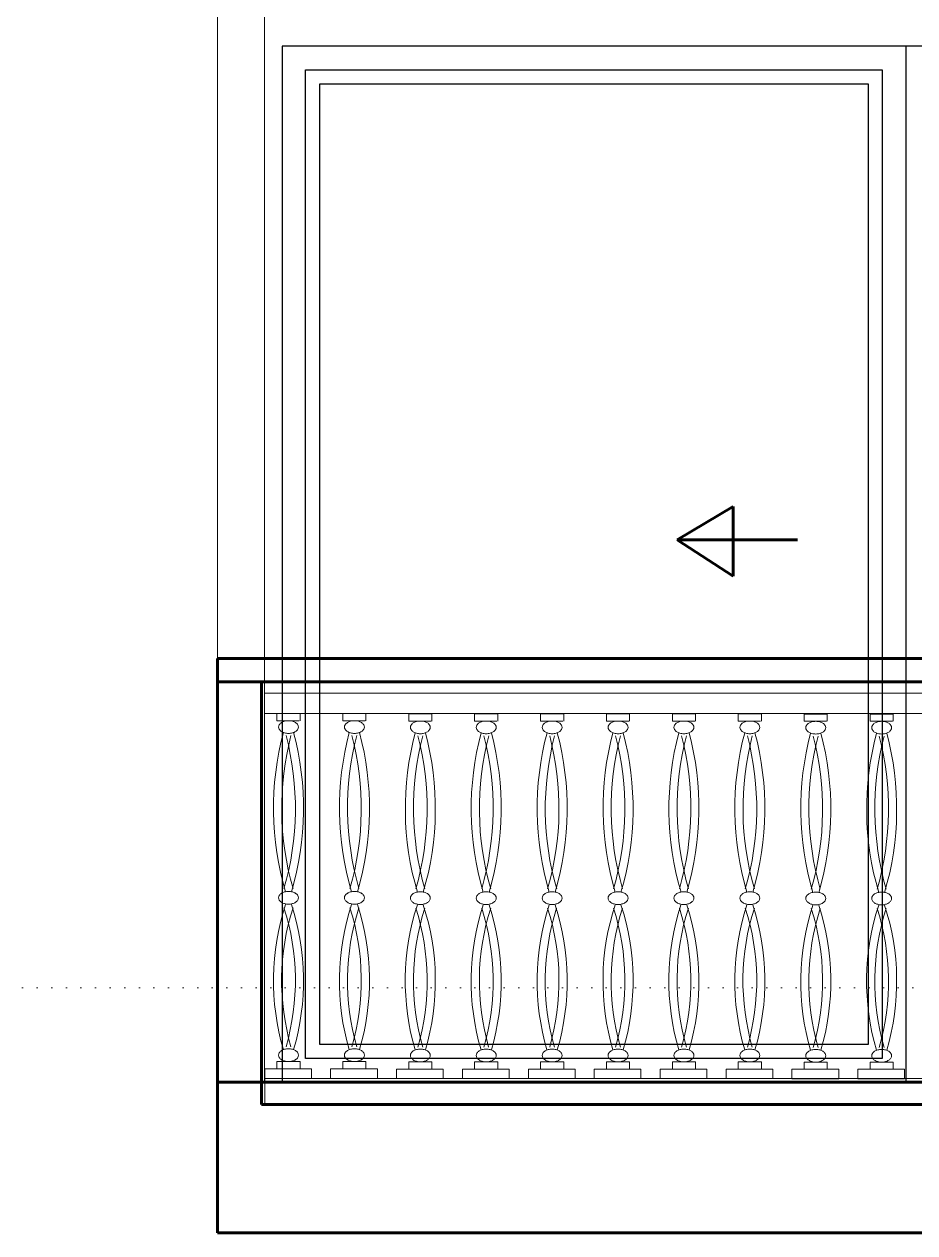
# Model space of a CAD drawing. Extents: x 775040 to 808375, y 4159409 to 4163651.
# Drawn here: x 796382.7 to 796571.9, y 4162326.6 to 4162583.3 of the extents above; entities that cross this region are included whole.
import ezdxf

# ---------------------------------------------------------------- set-up
doc = ezdxf.new("R2010")
doc.units = 0
doc.header["$MEASUREMENT"] = 0
doc.linetypes.add('ACAD_ISO07W100', pattern=[3, 0, -3])
doc.linetypes.add('DUZ', pattern=[500, 500])
doc.layers.get('0').update_dxf_attribs({"linetype": 'DUZ'})
for name, color, linetype, lineweight in [('KAPI', 1, 'Continuous', 15), ('Z_g2', 2, 'Continuous', 9), ('Z_g6', 6, 'Continuous', 20), ('Z_g8', 192, 'Continuous', 30), ('Z_izdot', 42, 'ACAD_ISO07W100', 9)]:
    doc.layers.add(name, color=color, linetype=linetype, lineweight=lineweight)
doc.layers.add('pencere', color=3, linetype='Continuous')

msp = doc.modelspace()

# ---------------------------------------------------------------- linework, layer by layer
at = {"color": 0, "linetype": 'Continuous', "lineweight": 60}
for p, q in [((796433.1, 4162353.81), (796433.1, 4162443.81)), ((796433.1, 4162353.81), (796433.1, 4162443.81)), ((796733.1, 4162353.81), (796433.1, 4162353.81)), ((796433.1, 4162353.81), (796733.1, 4162353.81)), ((796433.1, 4162353.81), (796733.1, 4162353.81))]:
    msp.add_line(p, q, dxfattribs=at)
at = {"layer": 'KAPI', "linetype": 'Continuous', "lineweight": 60}
for p, q in [((796521.45, 4162473.72), (796533.33, 4162480.83)), ((796533.33, 4162480.83), (796533.33, 4162466.01)), ((796546.99, 4162473.72), (796521.45, 4162473.72)), ((796521.45, 4162473.72), (796534.22, 4162473.72)), ((796533.33, 4162466.01), (796521.45, 4162473.72))]:
    msp.add_line(p, q, dxfattribs=at)
at = {"layer": 'pencere'}
msp.add_line((796570.01, 4162578.58), (796570.01, 4162358.58), dxfattribs=at)
msp.add_lwpolyline([(796445.51, 4162570.58), (796562.01, 4162570.58), (796562.01, 4162366.58), (796445.51, 4162366.58)], close=True, dxfattribs=at)
at = {"layer": 'Z_g2'}
for p, q in [((796433.76, 4162443.58), (796733.1, 4162443.58)), ((796433.76, 4162436.86), (796433.76, 4162443.58)), ((796433.76, 4162441.21), (796433.76, 4162436.86)), ((796733.1, 4162441.21), (796433.76, 4162441.21)), ((796433.76, 4162436.86), (796733.1, 4162436.86)), ((796436.41, 4162436.86), (796436.41, 4162435.34)), ((796436.41, 4162436.86), (796441.32, 4162436.86)), ((796436.41, 4162435.34), (796441.15, 4162435.34)), ((796441.32, 4162435.34), (796441.32, 4162436.86)), ((796450.41, 4162436.86), (796450.41, 4162435.34)), ((796450.41, 4162436.86), (796455.32, 4162436.86)), ((796450.41, 4162435.34), (796455.15, 4162435.34)), ((796455.32, 4162435.34), (796455.32, 4162436.86)), ((796464.41, 4162436.8), (796469.32, 4162436.8)), ((796464.41, 4162436.8), (796464.41, 4162435.27)), ((796464.41, 4162435.27), (796469.15, 4162435.27)), ((796469.32, 4162435.27), (796469.32, 4162436.8)), ((796478.41, 4162436.8), (796478.41, 4162435.27)), ((796478.41, 4162436.8), (796483.32, 4162436.8)), ((796478.41, 4162435.27), (796483.15, 4162435.27)), ((796483.32, 4162435.27), (796483.32, 4162436.8)), ((796492.41, 4162436.8), (796492.41, 4162435.27)), ((796492.41, 4162436.8), (796497.32, 4162436.8)), ((796492.41, 4162435.27), (796497.15, 4162435.27)), ((796497.32, 4162435.27), (796497.32, 4162436.8)), ((796506.41, 4162436.8), (796511.32, 4162436.8)), ((796506.41, 4162436.8), (796506.41, 4162435.27)), ((796506.41, 4162435.27), (796511.15, 4162435.27)), ((796511.32, 4162435.27), (796511.32, 4162436.8)), ((796520.41, 4162436.8), (796520.41, 4162435.27)), ((796520.41, 4162436.8), (796525.32, 4162436.8)), ((796520.41, 4162435.27), (796525.15, 4162435.27)), ((796525.32, 4162435.27), (796525.32, 4162436.8)), ((796534.41, 4162436.8), (796534.41, 4162435.27)), ((796534.41, 4162436.8), (796539.32, 4162436.8)), ((796534.41, 4162435.27), (796539.15, 4162435.27)), ((796539.32, 4162435.27), (796539.32, 4162436.8)), ((796548.41, 4162436.73), (796553.32, 4162436.73)), ((796548.41, 4162436.73), (796548.41, 4162435.21)), ((796548.41, 4162435.21), (796553.15, 4162435.21)), ((796553.32, 4162435.21), (796553.32, 4162436.73)), ((796562.41, 4162436.73), (796562.41, 4162435.21)), ((796562.41, 4162436.73), (796567.32, 4162436.73)), ((796562.41, 4162435.21), (796567.15, 4162435.21)), ((796567.32, 4162435.21), (796567.32, 4162436.73)), ((796436.41, 4162362.96), (796441.32, 4162362.96)), ((796436.41, 4162361.44), (796436.41, 4162362.96)), ((796441.32, 4162362.96), (796441.32, 4162361.44)), ((796450.41, 4162362.96), (796455.32, 4162362.96)), ((796450.41, 4162361.44), (796450.41, 4162362.96)), ((796455.32, 4162362.96), (796455.32, 4162361.44)), ((796464.41, 4162361.37), (796464.41, 4162362.9)), ((796464.41, 4162362.9), (796469.32, 4162362.9)), ((796469.32, 4162362.9), (796469.32, 4162361.37)), ((796478.41, 4162362.9), (796483.32, 4162362.9)), ((796478.41, 4162361.37), (796478.41, 4162362.9)), ((796483.32, 4162362.9), (796483.32, 4162361.37)), ((796492.41, 4162362.9), (796497.32, 4162362.9)), ((796492.41, 4162361.37), (796492.41, 4162362.9)), ((796497.32, 4162362.9), (796497.32, 4162361.37)), ((796506.41, 4162361.37), (796506.41, 4162362.9)), ((796506.41, 4162362.9), (796511.32, 4162362.9)), ((796511.32, 4162362.9), (796511.32, 4162361.37)), ((796520.41, 4162362.9), (796525.32, 4162362.9)), ((796520.41, 4162361.37), (796520.41, 4162362.9)), ((796525.32, 4162362.9), (796525.32, 4162361.37)), ((796534.41, 4162362.9), (796539.32, 4162362.9)), ((796534.41, 4162361.37), (796534.41, 4162362.9)), ((796539.32, 4162362.9), (796539.32, 4162361.37)), ((796548.41, 4162361.31), (796548.41, 4162362.83)), ((796548.41, 4162362.83), (796553.32, 4162362.83)), ((796553.32, 4162362.83), (796553.32, 4162361.31)), ((796562.41, 4162362.83), (796567.32, 4162362.83)), ((796562.41, 4162361.31), (796562.41, 4162362.83)), ((796567.32, 4162362.83), (796567.32, 4162361.31)), ((796433.82, 4162359.38), (796433.82, 4162361.44)), ((796433.82, 4162361.44), (796443.74, 4162361.44)), ((796443.74, 4162361.44), (796443.74, 4162359.38)), ((796447.82, 4162359.38), (796447.82, 4162361.44)), ((796447.82, 4162361.44), (796457.74, 4162361.44)), ((796457.74, 4162361.44), (796457.74, 4162359.38)), ((796461.82, 4162361.37), (796471.74, 4162361.37)), ((796461.82, 4162359.32), (796461.82, 4162361.37)), ((796471.74, 4162361.37), (796471.74, 4162359.32)), ((796475.82, 4162359.32), (796475.82, 4162361.37)), ((796475.82, 4162361.37), (796485.74, 4162361.37)), ((796485.74, 4162361.37), (796485.74, 4162359.32)), ((796489.82, 4162359.32), (796489.82, 4162361.37)), ((796489.82, 4162361.37), (796499.74, 4162361.37)), ((796499.74, 4162361.37), (796499.74, 4162359.32)), ((796503.82, 4162361.37), (796513.74, 4162361.37)), ((796503.82, 4162359.32), (796503.82, 4162361.37)), ((796513.74, 4162361.37), (796513.74, 4162359.32)), ((796517.82, 4162359.32), (796517.82, 4162361.37)), ((796517.82, 4162361.37), (796527.74, 4162361.37)), ((796527.74, 4162361.37), (796527.74, 4162359.32)), ((796531.82, 4162359.32), (796531.82, 4162361.37)), ((796531.82, 4162361.37), (796541.74, 4162361.37)), ((796541.74, 4162361.37), (796541.74, 4162359.32)), ((796545.82, 4162361.31), (796555.74, 4162361.31)), ((796545.82, 4162359.25), (796545.82, 4162361.31)), ((796555.74, 4162361.31), (796555.74, 4162359.25)), ((796559.82, 4162359.25), (796559.82, 4162361.31)), ((796559.82, 4162361.31), (796569.74, 4162361.31)), ((796569.74, 4162361.31), (796569.74, 4162359.25)), ((796433.82, 4162359.38), (796443.74, 4162359.38)), ((796433.82, 4162359.38), (796433.82, 4162353.85)), ((796433.82, 4162359.34), (796733.1, 4162359.34)), ((796447.82, 4162359.38), (796457.74, 4162359.38)), ((796461.82, 4162359.32), (796471.74, 4162359.32)), ((796475.82, 4162359.32), (796485.74, 4162359.32)), ((796489.82, 4162359.32), (796499.74, 4162359.32)), ((796503.82, 4162359.32), (796513.74, 4162359.32)), ((796517.82, 4162359.32), (796527.74, 4162359.32)), ((796531.82, 4162359.32), (796541.74, 4162359.32)), ((796545.82, 4162359.25), (796555.74, 4162359.25)), ((796559.82, 4162359.25), (796569.74, 4162359.25)), ((796733.1, 4162353.81), (796433.82, 4162353.81))]:
    msp.add_line(p, q, dxfattribs=at)
for centre, radius, start, end in [((796437.64, 4162433.99), 0.888, 147.0853, 180), ((796438.23, 4162433.61), 1.59, 122.6158, 147.0853), ((796438.61, 4162433.01), 2.3, 104.8455, 122.6158), ((796438.87, 4162432.05), 3.29, 90, 104.8455), ((796438.87, 4162432.05), 3.29, 75.1545, 90), ((796439.12, 4162433.01), 2.3, 57.3842, 75.1545), ((796439.51, 4162433.61), 1.59, 32.9147, 57.3842), ((796440.1, 4162433.99), 0.888, 0, 32.9147), ((796451.64, 4162433.99), 0.888, 147.0853, 180), ((796452.23, 4162433.61), 1.59, 122.6158, 147.0853), ((796452.61, 4162433.01), 2.3, 104.8455, 122.6158), ((796452.87, 4162432.05), 3.29, 90, 104.8455), ((796452.87, 4162432.05), 3.29, 75.1545, 90), ((796453.12, 4162433.01), 2.3, 57.3842, 75.1545), ((796453.51, 4162433.61), 1.59, 32.9147, 57.3842), ((796454.1, 4162433.99), 0.888, 0, 32.9147), ((796465.64, 4162433.92), 0.888, 147.0853, 180), ((796466.23, 4162433.54), 1.59, 122.6158, 147.0853), ((796466.61, 4162432.94), 2.3, 104.8455, 122.6158), ((796466.87, 4162431.98), 3.29, 90, 104.8455), ((796466.87, 4162431.98), 3.29, 75.1545, 90), ((796467.12, 4162432.94), 2.3, 57.3842, 75.1545), ((796467.51, 4162433.54), 1.59, 32.9147, 57.3842), ((796468.1, 4162433.92), 0.888, 0, 32.9147), ((796479.64, 4162433.92), 0.888, 147.0853, 180), ((796480.23, 4162433.54), 1.59, 122.6158, 147.0853), ((796480.61, 4162432.94), 2.3, 104.8455, 122.6158), ((796480.87, 4162431.98), 3.29, 90, 104.8455), ((796480.87, 4162431.98), 3.29, 75.1545, 90), ((796481.12, 4162432.94), 2.3, 57.3842, 75.1545), ((796481.51, 4162433.54), 1.59, 32.9147, 57.3842), ((796482.1, 4162433.92), 0.888, 0, 32.9147), ((796493.64, 4162433.92), 0.888, 147.0853, 180), ((796494.23, 4162433.54), 1.59, 122.6158, 147.0853), ((796494.61, 4162432.94), 2.3, 104.8455, 122.6158), ((796494.87, 4162431.98), 3.29, 90, 104.8455), ((796494.87, 4162431.98), 3.29, 75.1545, 90), ((796495.12, 4162432.94), 2.3, 57.3842, 75.1545), ((796495.51, 4162433.54), 1.59, 32.9147, 57.3842), ((796496.1, 4162433.92), 0.888, 0, 32.9147), ((796507.64, 4162433.92), 0.888, 147.0853, 180), ((796508.23, 4162433.54), 1.59, 122.6158, 147.0853), ((796508.61, 4162432.94), 2.3, 104.8455, 122.6158), ((796508.87, 4162431.98), 3.29, 90, 104.8455), ((796508.87, 4162431.98), 3.29, 75.1545, 90), ((796509.12, 4162432.94), 2.3, 57.3842, 75.1545), ((796509.51, 4162433.54), 1.59, 32.9147, 57.3842), ((796510.1, 4162433.92), 0.888, 0, 32.9147), ((796521.64, 4162433.92), 0.888, 147.0853, 180), ((796522.23, 4162433.54), 1.59, 122.6158, 147.0853), ((796522.61, 4162432.94), 2.3, 104.8455, 122.6158), ((796522.87, 4162431.98), 3.29, 90, 104.8455), ((796522.87, 4162431.98), 3.29, 75.1545, 90), ((796523.12, 4162432.94), 2.3, 57.3842, 75.1545), ((796523.51, 4162433.54), 1.59, 32.9147, 57.3842), ((796524.1, 4162433.92), 0.888, 0, 32.9147), ((796535.64, 4162433.92), 0.888, 147.0853, 180), ((796536.23, 4162433.54), 1.59, 122.6158, 147.0853), ((796536.61, 4162432.94), 2.3, 104.8455, 122.6158), ((796536.87, 4162431.98), 3.29, 90, 104.8455), ((796536.87, 4162431.98), 3.29, 75.1545, 90), ((796537.12, 4162432.94), 2.3, 57.3842, 75.1545), ((796537.51, 4162433.54), 1.59, 32.9147, 57.3842), ((796538.1, 4162433.92), 0.888, 0, 32.9147), ((796550.23, 4162433.48), 1.59, 122.6158, 147.0853), ((796550.61, 4162432.87), 2.3, 104.8455, 122.6158), ((796550.87, 4162431.92), 3.29, 90, 104.8455), ((796550.87, 4162431.92), 3.29, 75.1545, 90), ((796551.12, 4162432.87), 2.3, 57.3842, 75.1545), ((796551.51, 4162433.48), 1.59, 32.9147, 57.3842), ((796564.23, 4162433.48), 1.59, 122.6158, 147.0853), ((796564.61, 4162432.87), 2.3, 104.8455, 122.6158), ((796564.87, 4162431.92), 3.29, 90, 104.8455), ((796564.87, 4162431.92), 3.29, 75.1545, 90), ((796565.12, 4162432.87), 2.3, 57.3842, 75.1545), ((796565.51, 4162433.48), 1.59, 32.9147, 57.3842), ((796498.26, 4162416.75), 62.58, 165.1181, 196.4631), ((796437.64, 4162433.99), 0.888, 180, 212.9147), ((796438.23, 4162434.37), 1.59, 212.9147, 237.3842), ((796438.61, 4162434.97), 2.3, 237.3842, 255.1545), ((796498.57, 4162416.75), 61.16, 165.365, 196.1896), ((796379.17, 4162416.75), 61.16, 343.8104, 14.635), ((796438.87, 4162435.93), 3.29, 255.1545, 270), ((796438.87, 4162435.93), 3.29, 270, 284.8455), ((796379.48, 4162416.75), 62.58, 343.5369, 14.8819), ((796439.12, 4162434.97), 2.3, 284.8455, 302.6158), ((796439.51, 4162434.37), 1.59, 302.6158, 327.0853), ((796440.1, 4162433.99), 0.888, 327.0853, 0), ((796512.26, 4162416.75), 62.58, 165.1181, 196.4631), ((796451.64, 4162433.99), 0.888, 180, 212.9147), ((796452.23, 4162434.37), 1.59, 212.9147, 237.3842), ((796452.61, 4162434.97), 2.3, 237.3842, 255.1545), ((796512.57, 4162416.75), 61.16, 165.365, 196.1896), ((796393.17, 4162416.75), 61.16, 343.8104, 14.635), ((796452.87, 4162435.93), 3.29, 255.1545, 270), ((796452.87, 4162435.93), 3.29, 270, 284.8455), ((796393.48, 4162416.75), 62.58, 343.5369, 14.8819), ((796453.12, 4162434.97), 2.3, 284.8455, 302.6158), ((796453.51, 4162434.37), 1.59, 302.6158, 327.0853), ((796454.1, 4162433.99), 0.888, 327.0853, 0), ((796526.26, 4162416.69), 62.58, 165.1181, 196.4631), ((796465.64, 4162433.92), 0.888, 180, 212.9147), ((796466.23, 4162434.3), 1.59, 212.9147, 237.3842), ((796466.61, 4162434.91), 2.3, 237.3842, 255.1545), ((796526.57, 4162416.69), 61.16, 165.365, 196.1896), ((796407.17, 4162416.69), 61.16, 343.8104, 14.635), ((796466.87, 4162435.86), 3.29, 255.1545, 270), ((796466.87, 4162435.86), 3.29, 270, 284.8455), ((796407.48, 4162416.69), 62.58, 343.5369, 14.8819), ((796467.12, 4162434.91), 2.3, 284.8455, 302.6158), ((796467.51, 4162434.3), 1.59, 302.6158, 327.0853), ((796468.1, 4162433.92), 0.888, 327.0853, 0), ((796540.26, 4162416.69), 62.58, 165.1181, 196.4631), ((796479.64, 4162433.92), 0.888, 180, 212.9147), ((796480.23, 4162434.3), 1.59, 212.9147, 237.3842), ((796480.61, 4162434.91), 2.3, 237.3842, 255.1545), ((796540.57, 4162416.69), 61.16, 165.365, 196.1896), ((796421.17, 4162416.69), 61.16, 343.8104, 14.635), ((796480.87, 4162435.86), 3.29, 255.1545, 270), ((796480.87, 4162435.86), 3.29, 270, 284.8455), ((796421.48, 4162416.69), 62.58, 343.5369, 14.8819), ((796481.12, 4162434.91), 2.3, 284.8455, 302.6158), ((796481.51, 4162434.3), 1.59, 302.6158, 327.0853), ((796482.1, 4162433.92), 0.888, 327.0853, 0), ((796554.26, 4162416.69), 62.58, 165.1181, 196.4631), ((796493.64, 4162433.92), 0.888, 180, 212.9147), ((796494.23, 4162434.3), 1.59, 212.9147, 237.3842), ((796494.61, 4162434.91), 2.3, 237.3842, 255.1545), ((796554.57, 4162416.69), 61.16, 165.365, 196.1896), ((796435.17, 4162416.69), 61.16, 343.8104, 14.635), ((796494.87, 4162435.86), 3.29, 255.1545, 270), ((796494.87, 4162435.86), 3.29, 270, 284.8455), ((796435.48, 4162416.69), 62.58, 343.5369, 14.8819), ((796495.12, 4162434.91), 2.3, 284.8455, 302.6158), ((796495.51, 4162434.3), 1.59, 302.6158, 327.0853), ((796496.1, 4162433.92), 0.888, 327.0853, 0), ((796568.26, 4162416.69), 62.58, 165.1181, 196.4631), ((796507.64, 4162433.92), 0.888, 180, 212.9147), ((796508.23, 4162434.3), 1.59, 212.9147, 237.3842), ((796508.61, 4162434.91), 2.3, 237.3842, 255.1545), ((796568.57, 4162416.69), 61.16, 165.365, 196.1896), ((796449.17, 4162416.69), 61.16, 343.8104, 14.635), ((796508.87, 4162435.86), 3.29, 255.1545, 270), ((796508.87, 4162435.86), 3.29, 270, 284.8455), ((796449.48, 4162416.69), 62.58, 343.5369, 14.8819), ((796509.12, 4162434.91), 2.3, 284.8455, 302.6158), ((796509.51, 4162434.3), 1.59, 302.6158, 327.0853), ((796510.1, 4162433.92), 0.888, 327.0853, 0), ((796582.26, 4162416.69), 62.58, 165.1181, 196.4631), ((796521.64, 4162433.92), 0.888, 180, 212.9147), ((796522.23, 4162434.3), 1.59, 212.9147, 237.3842), ((796522.61, 4162434.91), 2.3, 237.3842, 255.1545), ((796582.57, 4162416.69), 61.16, 165.365, 196.1896), ((796463.17, 4162416.69), 61.16, 343.8104, 14.635), ((796522.87, 4162435.86), 3.29, 255.1545, 270), ((796522.87, 4162435.86), 3.29, 270, 284.8455), ((796463.48, 4162416.69), 62.58, 343.5369, 14.8819), ((796523.12, 4162434.91), 2.3, 284.8455, 302.6158), ((796523.51, 4162434.3), 1.59, 302.6158, 327.0853), ((796524.1, 4162433.92), 0.888, 327.0853, 0), ((796596.26, 4162416.69), 62.58, 165.1181, 196.4631), ((796535.64, 4162433.92), 0.888, 180, 212.9147), ((796536.23, 4162434.3), 1.59, 212.9147, 237.3842), ((796536.61, 4162434.91), 2.3, 237.3842, 255.1545), ((796596.57, 4162416.69), 61.16, 165.365, 196.1896), ((796477.17, 4162416.69), 61.16, 343.8104, 14.635), ((796536.87, 4162435.86), 3.29, 255.1545, 270), ((796536.87, 4162435.86), 3.29, 270, 284.8455), ((796477.48, 4162416.69), 62.58, 343.5369, 14.8819), ((796537.12, 4162434.91), 2.3, 284.8455, 302.6158), ((796537.51, 4162434.3), 1.59, 302.6158, 327.0853), ((796538.1, 4162433.92), 0.888, 327.0853, 0), ((796610.26, 4162416.62), 62.58, 165.1181, 196.4631), ((796549.64, 4162433.86), 0.888, 147.0853, 180), ((796549.64, 4162433.86), 0.888, 180, 212.9147), ((796550.23, 4162434.24), 1.59, 212.9147, 237.3842), ((796550.61, 4162434.84), 2.3, 237.3842, 255.1545), ((796610.57, 4162416.62), 61.16, 165.365, 196.1896), ((796491.17, 4162416.62), 61.16, 343.8104, 14.635), ((796550.87, 4162435.8), 3.29, 255.1545, 270), ((796550.87, 4162435.8), 3.29, 270, 284.8455), ((796491.48, 4162416.62), 62.58, 343.5369, 14.8819), ((796551.12, 4162434.84), 2.3, 284.8455, 302.6158), ((796551.51, 4162434.24), 1.59, 302.6158, 327.0853), ((796552.1, 4162433.86), 0.888, 0, 32.9147), ((796552.1, 4162433.86), 0.888, 327.0853, 0), ((796624.26, 4162416.62), 62.58, 165.1181, 196.4631), ((796563.64, 4162433.86), 0.888, 147.0853, 180), ((796563.64, 4162433.86), 0.888, 180, 212.9147), ((796564.23, 4162434.24), 1.59, 212.9147, 237.3842), ((796564.61, 4162434.84), 2.3, 237.3842, 255.1545), ((796624.57, 4162416.62), 61.16, 165.365, 196.1896), ((796505.17, 4162416.62), 61.16, 343.8104, 14.635), ((796564.87, 4162435.8), 3.29, 255.1545, 270), ((796564.87, 4162435.8), 3.29, 270, 284.8455), ((796505.48, 4162416.62), 62.58, 343.5369, 14.8819), ((796565.12, 4162434.84), 2.3, 284.8455, 302.6158), ((796565.51, 4162434.24), 1.59, 302.6158, 327.0853), ((796566.1, 4162433.86), 0.888, 0, 32.9147), ((796566.1, 4162433.86), 0.888, 327.0853, 0), ((796438.23, 4162397.35), 1.59, 122.6158, 147.0853), ((796438.61, 4162396.74), 2.3, 104.8455, 122.6158), ((796438.87, 4162395.79), 3.29, 90, 104.8455), ((796438.87, 4162395.79), 3.29, 75.1545, 90), ((796439.12, 4162396.74), 2.3, 57.3842, 75.1545), ((796439.51, 4162397.35), 1.59, 32.9147, 57.3842), ((796452.23, 4162397.35), 1.59, 122.6158, 147.0853), ((796452.61, 4162396.74), 2.3, 104.8455, 122.6158), ((796452.87, 4162395.79), 3.29, 90, 104.8455), ((796452.87, 4162395.79), 3.29, 75.1545, 90), ((796453.12, 4162396.74), 2.3, 57.3842, 75.1545), ((796453.51, 4162397.35), 1.59, 32.9147, 57.3842), ((796466.23, 4162397.28), 1.59, 122.6158, 147.0853), ((796466.61, 4162396.68), 2.3, 104.8455, 122.6158), ((796466.87, 4162395.72), 3.29, 90, 104.8455), ((796466.87, 4162395.72), 3.29, 75.1545, 90), ((796467.12, 4162396.68), 2.3, 57.3842, 75.1545), ((796467.51, 4162397.28), 1.59, 32.9147, 57.3842), ((796480.23, 4162397.28), 1.59, 122.6158, 147.0853), ((796480.61, 4162396.68), 2.3, 104.8455, 122.6158), ((796480.87, 4162395.72), 3.29, 90, 104.8455), ((796480.87, 4162395.72), 3.29, 75.1545, 90), ((796481.12, 4162396.68), 2.3, 57.3842, 75.1545), ((796481.51, 4162397.28), 1.59, 32.9147, 57.3842), ((796494.23, 4162397.28), 1.59, 122.6158, 147.0853), ((796494.61, 4162396.68), 2.3, 104.8455, 122.6158), ((796494.87, 4162395.72), 3.29, 90, 104.8455), ((796494.87, 4162395.72), 3.29, 75.1545, 90), ((796495.12, 4162396.68), 2.3, 57.3842, 75.1545), ((796495.51, 4162397.28), 1.59, 32.9147, 57.3842), ((796508.23, 4162397.28), 1.59, 122.6158, 147.0853), ((796508.61, 4162396.68), 2.3, 104.8455, 122.6158), ((796508.87, 4162395.72), 3.29, 90, 104.8455), ((796508.87, 4162395.72), 3.29, 75.1545, 90), ((796509.12, 4162396.68), 2.3, 57.3842, 75.1545), ((796509.51, 4162397.28), 1.59, 32.9147, 57.3842), ((796522.23, 4162397.28), 1.59, 122.6158, 147.0853), ((796522.61, 4162396.68), 2.3, 104.8455, 122.6158), ((796522.87, 4162395.72), 3.29, 90, 104.8455), ((796522.87, 4162395.72), 3.29, 75.1545, 90), ((796523.12, 4162396.68), 2.3, 57.3842, 75.1545), ((796523.51, 4162397.28), 1.59, 32.9147, 57.3842), ((796536.23, 4162397.28), 1.59, 122.6158, 147.0853), ((796536.61, 4162396.68), 2.3, 104.8455, 122.6158), ((796536.87, 4162395.72), 3.29, 90, 104.8455), ((796536.87, 4162395.72), 3.29, 75.1545, 90), ((796537.12, 4162396.68), 2.3, 57.3842, 75.1545), ((796537.51, 4162397.28), 1.59, 32.9147, 57.3842), ((796550.23, 4162397.21), 1.59, 122.6158, 147.0853), ((796550.61, 4162396.61), 2.3, 104.8455, 122.6158), ((796550.87, 4162395.65), 3.29, 90, 104.8455), ((796550.87, 4162395.65), 3.29, 75.1545, 90), ((796551.12, 4162396.61), 2.3, 57.3842, 75.1545), ((796551.51, 4162397.21), 1.59, 32.9147, 57.3842), ((796564.23, 4162397.21), 1.59, 122.6158, 147.0853), ((796564.61, 4162396.61), 2.3, 104.8455, 122.6158), ((796564.87, 4162395.65), 3.29, 90, 104.8455), ((796564.87, 4162395.65), 3.29, 75.1545, 90), ((796565.12, 4162396.61), 2.3, 57.3842, 75.1545), ((796565.51, 4162397.21), 1.59, 32.9147, 57.3842), ((796487.84, 4162380.13), 52.17, 161.9559, 196.309), ((796437.64, 4162397.73), 0.888, 147.0853, 180), ((796437.64, 4162397.73), 0.888, 180, 212.9147), ((796438.23, 4162398.11), 1.59, 212.9147, 237.3842), ((796438.61, 4162398.71), 2.3, 237.3842, 255.1545), ((796438.87, 4162399.67), 3.29, 255.1545, 270), ((796438.87, 4162399.67), 3.29, 270, 284.8455), ((796389.89, 4162380.13), 52.17, 343.691, 18.0441), ((796439.12, 4162398.71), 2.3, 284.8455, 302.6158), ((796439.51, 4162398.11), 1.59, 302.6158, 327.0853), ((796440.1, 4162397.73), 0.888, 0, 32.9147), ((796440.1, 4162397.73), 0.888, 327.0853, 0), ((796501.84, 4162380.13), 52.17, 161.9559, 196.309), ((796451.64, 4162397.73), 0.888, 147.0853, 180), ((796451.64, 4162397.73), 0.888, 180, 212.9147), ((796452.23, 4162398.11), 1.59, 212.9147, 237.3842), ((796452.61, 4162398.71), 2.3, 237.3842, 255.1545), ((796452.87, 4162399.67), 3.29, 255.1545, 270), ((796452.87, 4162399.67), 3.29, 270, 284.8455), ((796403.89, 4162380.13), 52.17, 343.691, 18.0441), ((796453.12, 4162398.71), 2.3, 284.8455, 302.6158), ((796453.51, 4162398.11), 1.59, 302.6158, 327.0853), ((796454.1, 4162397.73), 0.888, 0, 32.9147), ((796454.1, 4162397.73), 0.888, 327.0853, 0), ((796515.84, 4162380.06), 52.17, 161.9559, 196.309), ((796465.64, 4162397.66), 0.888, 147.0853, 180), ((796465.64, 4162397.66), 0.888, 180, 212.9147), ((796466.23, 4162398.04), 1.59, 212.9147, 237.3842), ((796466.61, 4162398.64), 2.3, 237.3842, 255.1545), ((796466.87, 4162399.6), 3.29, 255.1545, 270), ((796466.87, 4162399.6), 3.29, 270, 284.8455), ((796417.89, 4162380.06), 52.17, 343.691, 18.0441), ((796467.12, 4162398.64), 2.3, 284.8455, 302.6158), ((796467.51, 4162398.04), 1.59, 302.6158, 327.0853), ((796468.1, 4162397.66), 0.888, 0, 32.9147), ((796468.1, 4162397.66), 0.888, 327.0853, 0), ((796529.84, 4162380.06), 52.17, 161.9559, 196.309), ((796479.64, 4162397.66), 0.888, 147.0853, 180), ((796479.64, 4162397.66), 0.888, 180, 212.9147), ((796480.23, 4162398.04), 1.59, 212.9147, 237.3842), ((796480.61, 4162398.64), 2.3, 237.3842, 255.1545), ((796480.87, 4162399.6), 3.29, 255.1545, 270), ((796480.87, 4162399.6), 3.29, 270, 284.8455), ((796431.89, 4162380.06), 52.17, 343.691, 18.0441), ((796481.12, 4162398.64), 2.3, 284.8455, 302.6158), ((796481.51, 4162398.04), 1.59, 302.6158, 327.0853), ((796482.1, 4162397.66), 0.888, 0, 32.9147), ((796482.1, 4162397.66), 0.888, 327.0853, 0), ((796543.84, 4162380.06), 52.17, 161.9559, 196.309), ((796493.64, 4162397.66), 0.888, 147.0853, 180), ((796493.64, 4162397.66), 0.888, 180, 212.9147), ((796494.23, 4162398.04), 1.59, 212.9147, 237.3842), ((796494.61, 4162398.64), 2.3, 237.3842, 255.1545), ((796494.87, 4162399.6), 3.29, 255.1545, 270), ((796494.87, 4162399.6), 3.29, 270, 284.8455), ((796445.89, 4162380.06), 52.17, 343.691, 18.0441), ((796495.12, 4162398.64), 2.3, 284.8455, 302.6158), ((796495.51, 4162398.04), 1.59, 302.6158, 327.0853), ((796496.1, 4162397.66), 0.888, 0, 32.9147), ((796496.1, 4162397.66), 0.888, 327.0853, 0), ((796557.84, 4162380.06), 52.17, 161.9559, 196.309), ((796507.64, 4162397.66), 0.888, 147.0853, 180), ((796507.64, 4162397.66), 0.888, 180, 212.9147), ((796508.23, 4162398.04), 1.59, 212.9147, 237.3842), ((796508.61, 4162398.64), 2.3, 237.3842, 255.1545), ((796508.87, 4162399.6), 3.29, 255.1545, 270), ((796508.87, 4162399.6), 3.29, 270, 284.8455), ((796459.89, 4162380.06), 52.17, 343.691, 18.0441), ((796509.12, 4162398.64), 2.3, 284.8455, 302.6158), ((796509.51, 4162398.04), 1.59, 302.6158, 327.0853), ((796510.1, 4162397.66), 0.888, 0, 32.9147), ((796510.1, 4162397.66), 0.888, 327.0853, 0), ((796571.84, 4162380.06), 52.17, 161.9559, 196.309), ((796521.64, 4162397.66), 0.888, 147.0853, 180), ((796521.64, 4162397.66), 0.888, 180, 212.9147), ((796522.23, 4162398.04), 1.59, 212.9147, 237.3842), ((796522.61, 4162398.64), 2.3, 237.3842, 255.1545), ((796522.87, 4162399.6), 3.29, 255.1545, 270), ((796522.87, 4162399.6), 3.29, 270, 284.8455), ((796473.89, 4162380.06), 52.17, 343.691, 18.0441), ((796523.12, 4162398.64), 2.3, 284.8455, 302.6158), ((796523.51, 4162398.04), 1.59, 302.6158, 327.0853), ((796524.1, 4162397.66), 0.888, 0, 32.9147), ((796524.1, 4162397.66), 0.888, 327.0853, 0), ((796585.84, 4162380.06), 52.17, 161.9559, 196.309), ((796535.64, 4162397.66), 0.888, 147.0853, 180), ((796535.64, 4162397.66), 0.888, 180, 212.9147), ((796536.23, 4162398.04), 1.59, 212.9147, 237.3842), ((796536.61, 4162398.64), 2.3, 237.3842, 255.1545), ((796536.87, 4162399.6), 3.29, 255.1545, 270), ((796536.87, 4162399.6), 3.29, 270, 284.8455), ((796487.89, 4162380.06), 52.17, 343.691, 18.0441), ((796537.12, 4162398.64), 2.3, 284.8455, 302.6158), ((796537.51, 4162398.04), 1.59, 302.6158, 327.0853), ((796538.1, 4162397.66), 0.888, 0, 32.9147), ((796538.1, 4162397.66), 0.888, 327.0853, 0), ((796599.84, 4162379.99), 52.17, 161.9559, 196.309), ((796549.64, 4162397.59), 0.888, 147.0853, 180), ((796549.64, 4162397.59), 0.888, 180, 212.9147), ((796550.23, 4162397.97), 1.59, 212.9147, 237.3842), ((796550.61, 4162398.58), 2.3, 237.3842, 255.1545), ((796550.87, 4162399.53), 3.29, 255.1545, 270), ((796550.87, 4162399.53), 3.29, 270, 284.8455), ((796501.89, 4162379.99), 52.17, 343.691, 18.0441), ((796551.12, 4162398.58), 2.3, 284.8455, 302.6158), ((796551.51, 4162397.97), 1.59, 302.6158, 327.0853), ((796552.1, 4162397.59), 0.888, 0, 32.9147), ((796552.1, 4162397.59), 0.888, 327.0853, 0), ((796613.84, 4162379.99), 52.17, 161.9559, 196.309), ((796563.64, 4162397.59), 0.888, 147.0853, 180), ((796563.64, 4162397.59), 0.888, 180, 212.9147), ((796564.23, 4162397.97), 1.59, 212.9147, 237.3842), ((796564.61, 4162398.58), 2.3, 237.3842, 255.1545), ((796564.87, 4162399.53), 3.29, 255.1545, 270), ((796564.87, 4162399.53), 3.29, 270, 284.8455), ((796515.89, 4162379.99), 52.17, 343.691, 18.0441), ((796565.12, 4162398.58), 2.3, 284.8455, 302.6158), ((796565.51, 4162397.97), 1.59, 302.6158, 327.0853), ((796566.1, 4162397.59), 0.888, 0, 32.9147), ((796566.1, 4162397.59), 0.888, 327.0853, 0), ((796487.99, 4162380.13), 50.59, 162.1864, 196.1009), ((796389.74, 4162380.13), 50.59, 343.8991, 17.8136), ((796501.99, 4162380.13), 50.59, 162.1864, 196.1009), ((796403.74, 4162380.13), 50.59, 343.8991, 17.8136), ((796515.99, 4162380.06), 50.59, 162.1864, 196.1009), ((796417.74, 4162380.06), 50.59, 343.8991, 17.8136), ((796529.99, 4162380.06), 50.59, 162.1864, 196.1009), ((796431.74, 4162380.06), 50.59, 343.8991, 17.8136), ((796543.99, 4162380.06), 50.59, 162.1864, 196.1009), ((796445.74, 4162380.06), 50.59, 343.8991, 17.8136), ((796557.99, 4162380.06), 50.59, 162.1864, 196.1009), ((796459.74, 4162380.06), 50.59, 343.8991, 17.8136), ((796571.99, 4162380.06), 50.59, 162.1864, 196.1009), ((796473.74, 4162380.06), 50.59, 343.8991, 17.8136), ((796585.99, 4162380.06), 50.59, 162.1864, 196.1009), ((796487.74, 4162380.06), 50.59, 343.8991, 17.8136), ((796599.99, 4162379.99), 50.59, 162.1864, 196.1009), ((796501.74, 4162379.99), 50.59, 343.8991, 17.8136), ((796613.99, 4162379.99), 50.59, 162.1864, 196.1009), ((796515.74, 4162379.99), 50.59, 343.8991, 17.8136), ((796438.23, 4162363.93), 1.59, 122.6158, 147.0853), ((796438.61, 4162363.33), 2.3, 104.8455, 122.6158), ((796438.87, 4162362.37), 3.29, 90, 104.8455), ((796438.87, 4162362.37), 3.29, 75.1545, 90), ((796439.12, 4162363.33), 2.3, 57.3842, 75.1545), ((796439.51, 4162363.93), 1.59, 32.9147, 57.3842), ((796452.23, 4162363.93), 1.59, 122.6158, 147.0853), ((796452.61, 4162363.33), 2.3, 104.8455, 122.6158), ((796452.87, 4162362.37), 3.29, 90, 104.8455), ((796452.87, 4162362.37), 3.29, 75.1545, 90), ((796453.12, 4162363.33), 2.3, 57.3842, 75.1545), ((796453.51, 4162363.93), 1.59, 32.9147, 57.3842), ((796466.23, 4162363.87), 1.59, 122.6158, 147.0853), ((796466.61, 4162363.26), 2.3, 104.8455, 122.6158), ((796466.87, 4162362.31), 3.29, 90, 104.8455), ((796466.87, 4162362.31), 3.29, 75.1545, 90), ((796467.12, 4162363.26), 2.3, 57.3842, 75.1545), ((796467.51, 4162363.87), 1.59, 32.9147, 57.3842), ((796480.23, 4162363.87), 1.59, 122.6158, 147.0853), ((796480.61, 4162363.26), 2.3, 104.8455, 122.6158), ((796480.87, 4162362.31), 3.29, 90, 104.8455), ((796480.87, 4162362.31), 3.29, 75.1545, 90), ((796481.12, 4162363.26), 2.3, 57.3842, 75.1545), ((796481.51, 4162363.87), 1.59, 32.9147, 57.3842), ((796494.23, 4162363.87), 1.59, 122.6158, 147.0853), ((796494.61, 4162363.26), 2.3, 104.8455, 122.6158), ((796494.87, 4162362.31), 3.29, 90, 104.8455), ((796494.87, 4162362.31), 3.29, 75.1545, 90), ((796495.12, 4162363.26), 2.3, 57.3842, 75.1545), ((796495.51, 4162363.87), 1.59, 32.9147, 57.3842), ((796508.23, 4162363.87), 1.59, 122.6158, 147.0853), ((796508.61, 4162363.26), 2.3, 104.8455, 122.6158), ((796508.87, 4162362.31), 3.29, 90, 104.8455), ((796508.87, 4162362.31), 3.29, 75.1545, 90), ((796509.12, 4162363.26), 2.3, 57.3842, 75.1545), ((796509.51, 4162363.87), 1.59, 32.9147, 57.3842), ((796522.23, 4162363.87), 1.59, 122.6158, 147.0853), ((796522.61, 4162363.26), 2.3, 104.8455, 122.6158), ((796522.87, 4162362.31), 3.29, 90, 104.8455), ((796522.87, 4162362.31), 3.29, 75.1545, 90), ((796523.12, 4162363.26), 2.3, 57.3842, 75.1545), ((796523.51, 4162363.87), 1.59, 32.9147, 57.3842), ((796536.23, 4162363.87), 1.59, 122.6158, 147.0853), ((796536.61, 4162363.26), 2.3, 104.8455, 122.6158), ((796536.87, 4162362.31), 3.29, 90, 104.8455), ((796536.87, 4162362.31), 3.29, 75.1545, 90), ((796537.12, 4162363.26), 2.3, 57.3842, 75.1545), ((796537.51, 4162363.87), 1.59, 32.9147, 57.3842), ((796550.23, 4162363.8), 1.59, 122.6158, 147.0853), ((796550.61, 4162363.2), 2.3, 104.8455, 122.6158), ((796550.87, 4162362.24), 3.29, 90, 104.8455), ((796550.87, 4162362.24), 3.29, 75.1545, 90), ((796551.12, 4162363.2), 2.3, 57.3842, 75.1545), ((796551.51, 4162363.8), 1.59, 32.9147, 57.3842), ((796564.23, 4162363.8), 1.59, 122.6158, 147.0853), ((796564.61, 4162363.2), 2.3, 104.8455, 122.6158), ((796564.87, 4162362.24), 3.29, 90, 104.8455), ((796564.87, 4162362.24), 3.29, 75.1545, 90), ((796565.12, 4162363.2), 2.3, 57.3842, 75.1545), ((796565.51, 4162363.8), 1.59, 32.9147, 57.3842), ((796437.64, 4162364.31), 0.888, 147.0853, 180), ((796437.64, 4162364.31), 0.888, 180, 212.9147), ((796438.23, 4162364.69), 1.59, 212.9147, 237.3842), ((796438.61, 4162365.3), 2.3, 237.3842, 255.1545), ((796438.87, 4162366.25), 3.29, 255.1545, 270), ((796438.87, 4162366.25), 3.29, 270, 284.8455), ((796439.12, 4162365.3), 2.3, 284.8455, 302.6158), ((796439.51, 4162364.69), 1.59, 302.6158, 327.0853), ((796440.1, 4162364.31), 0.888, 0, 32.9147), ((796440.1, 4162364.31), 0.888, 327.0853, 0), ((796451.64, 4162364.31), 0.888, 147.0853, 180), ((796451.64, 4162364.31), 0.888, 180, 212.9147), ((796452.23, 4162364.69), 1.59, 212.9147, 237.3842), ((796452.61, 4162365.3), 2.3, 237.3842, 255.1545), ((796452.87, 4162366.25), 3.29, 255.1545, 270), ((796452.87, 4162366.25), 3.29, 270, 284.8455), ((796453.12, 4162365.3), 2.3, 284.8455, 302.6158), ((796453.51, 4162364.69), 1.59, 302.6158, 327.0853), ((796454.1, 4162364.31), 0.888, 0, 32.9147), ((796454.1, 4162364.31), 0.888, 327.0853, 0), ((796465.64, 4162364.25), 0.888, 147.0853, 180), ((796465.64, 4162364.25), 0.888, 180, 212.9147), ((796466.23, 4162364.63), 1.59, 212.9147, 237.3842), ((796466.61, 4162365.23), 2.3, 237.3842, 255.1545), ((796466.87, 4162366.19), 3.29, 255.1545, 270), ((796466.87, 4162366.19), 3.29, 270, 284.8455), ((796467.12, 4162365.23), 2.3, 284.8455, 302.6158), ((796467.51, 4162364.63), 1.59, 302.6158, 327.0853), ((796468.1, 4162364.25), 0.888, 0, 32.9147), ((796468.1, 4162364.25), 0.888, 327.0853, 0), ((796479.64, 4162364.25), 0.888, 147.0853, 180), ((796479.64, 4162364.25), 0.888, 180, 212.9147), ((796480.23, 4162364.63), 1.59, 212.9147, 237.3842), ((796480.61, 4162365.23), 2.3, 237.3842, 255.1545), ((796480.87, 4162366.19), 3.29, 255.1545, 270), ((796480.87, 4162366.19), 3.29, 270, 284.8455), ((796481.12, 4162365.23), 2.3, 284.8455, 302.6158), ((796481.51, 4162364.63), 1.59, 302.6158, 327.0853), ((796482.1, 4162364.25), 0.888, 0, 32.9147), ((796482.1, 4162364.25), 0.888, 327.0853, 0), ((796493.64, 4162364.25), 0.888, 147.0853, 180), ((796493.64, 4162364.25), 0.888, 180, 212.9147), ((796494.23, 4162364.63), 1.59, 212.9147, 237.3842), ((796494.61, 4162365.23), 2.3, 237.3842, 255.1545), ((796494.87, 4162366.19), 3.29, 255.1545, 270), ((796494.87, 4162366.19), 3.29, 270, 284.8455), ((796495.12, 4162365.23), 2.3, 284.8455, 302.6158), ((796495.51, 4162364.63), 1.59, 302.6158, 327.0853), ((796496.1, 4162364.25), 0.888, 0, 32.9147), ((796496.1, 4162364.25), 0.888, 327.0853, 0), ((796507.64, 4162364.25), 0.888, 147.0853, 180), ((796507.64, 4162364.25), 0.888, 180, 212.9147), ((796508.23, 4162364.63), 1.59, 212.9147, 237.3842), ((796508.61, 4162365.23), 2.3, 237.3842, 255.1545), ((796508.87, 4162366.19), 3.29, 255.1545, 270), ((796508.87, 4162366.19), 3.29, 270, 284.8455), ((796509.12, 4162365.23), 2.3, 284.8455, 302.6158), ((796509.51, 4162364.63), 1.59, 302.6158, 327.0853), ((796510.1, 4162364.25), 0.888, 0, 32.9147), ((796510.1, 4162364.25), 0.888, 327.0853, 0), ((796521.64, 4162364.25), 0.888, 147.0853, 180), ((796521.64, 4162364.25), 0.888, 180, 212.9147), ((796522.23, 4162364.63), 1.59, 212.9147, 237.3842), ((796522.61, 4162365.23), 2.3, 237.3842, 255.1545), ((796522.87, 4162366.19), 3.29, 255.1545, 270), ((796522.87, 4162366.19), 3.29, 270, 284.8455), ((796523.12, 4162365.23), 2.3, 284.8455, 302.6158), ((796523.51, 4162364.63), 1.59, 302.6158, 327.0853), ((796524.1, 4162364.25), 0.888, 0, 32.9147), ((796524.1, 4162364.25), 0.888, 327.0853, 0), ((796535.64, 4162364.25), 0.888, 147.0853, 180), ((796535.64, 4162364.25), 0.888, 180, 212.9147), ((796536.23, 4162364.63), 1.59, 212.9147, 237.3842), ((796536.61, 4162365.23), 2.3, 237.3842, 255.1545), ((796536.87, 4162366.19), 3.29, 255.1545, 270), ((796536.87, 4162366.19), 3.29, 270, 284.8455), ((796537.12, 4162365.23), 2.3, 284.8455, 302.6158), ((796537.51, 4162364.63), 1.59, 302.6158, 327.0853), ((796538.1, 4162364.25), 0.888, 0, 32.9147), ((796538.1, 4162364.25), 0.888, 327.0853, 0), ((796549.64, 4162364.18), 0.888, 147.0853, 180), ((796549.64, 4162364.18), 0.888, 180, 212.9147), ((796550.23, 4162364.56), 1.59, 212.9147, 237.3842), ((796550.61, 4162365.17), 2.3, 237.3842, 255.1545), ((796550.87, 4162366.12), 3.29, 255.1545, 270), ((796550.87, 4162366.12), 3.29, 270, 284.8455), ((796551.12, 4162365.17), 2.3, 284.8455, 302.6158), ((796551.51, 4162364.56), 1.59, 302.6158, 327.0853), ((796552.1, 4162364.18), 0.888, 0, 32.9147), ((796552.1, 4162364.18), 0.888, 327.0853, 0), ((796563.64, 4162364.18), 0.888, 147.0853, 180), ((796563.64, 4162364.18), 0.888, 180, 212.9147), ((796564.23, 4162364.56), 1.59, 212.9147, 237.3842), ((796564.61, 4162365.17), 2.3, 237.3842, 255.1545), ((796564.87, 4162366.12), 3.29, 255.1545, 270), ((796564.87, 4162366.12), 3.29, 270, 284.8455), ((796565.12, 4162365.17), 2.3, 284.8455, 302.6158), ((796565.51, 4162364.56), 1.59, 302.6158, 327.0853), ((796566.1, 4162364.18), 0.888, 0, 32.9147), ((796566.1, 4162364.18), 0.888, 327.0853, 0)]:
    msp.add_arc(centre, radius, start, end, dxfattribs=at)
at = {"layer": 'Z_g6', "linetype": 'Continuous'}
for p, q in [((796423.76, 4162358.58), (796423.76, 4162598.58)), ((796433.76, 4162358.58), (796433.76, 4162598.58))]:
    msp.add_line(p, q, dxfattribs=at)
at = {"layer": 'Z_g6', "linetype": 'Continuous', "lineweight": 60}
for p, q in [((796423.76, 4162358.58), (796423.76, 4162448.58)), ((796423.76, 4162448.58), (796741.26, 4162448.58)), ((796423.76, 4162443.58), (796741.26, 4162443.58)), ((796423.76, 4162358.58), (796741.26, 4162358.58)), ((796423.76, 4162358.58), (796423.76, 4162326.58)), ((796423.76, 4162326.58), (796741.26, 4162326.58))]:
    msp.add_line(p, q, dxfattribs=at)
at = {"layer": 'Z_g8'}
for p, q in [((796570.01, 4162578.58), (796570.01, 4162358.58)), ((796433.1, 4162353.81), (796433.1, 4162436.86)), ((796433.82, 4162353.81), (796733.1, 4162353.81))]:
    msp.add_line(p, q, dxfattribs=at)
for points in [[(796437.51, 4162358.58), (796717.51, 4162358.58), (796717.51, 4162578.58), (796437.51, 4162578.58)], [(796442.51, 4162573.58), (796565.01, 4162573.58), (796565.01, 4162363.58), (796442.51, 4162363.58)]]:
    msp.add_lwpolyline(points, close=True, dxfattribs=at)
at = {"layer": 'Z_izdot'}
msp.add_line((797644.08, 4162378.58), (793772.57, 4162378.58), dxfattribs=at)

doc.saveas('drawing.dxf')
